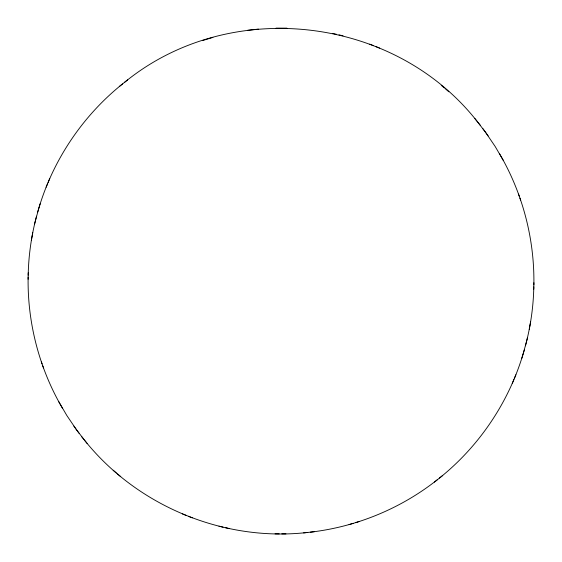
<?xml version="1.0" encoding="UTF-8"?>
<svg xmlns="http://www.w3.org/2000/svg" width="562" height="562" viewBox="0 0 562 562"><rect width="100%" height="100%" fill="white"/><g stroke="black" fill="none" stroke-linecap="round" stroke-linejoin="round"><path stroke-width="0.84" d="M28.135 277.115C27.355 321.492 38.63 366.01 60.415 404.675M533.865 284.885C534.645 240.508 523.37 195.99 501.585 157.325M28.191 275.197C28.55 256.715 31.036 238.274 35.497 220.339M526.503 341.661C530.964 323.726 533.45 305.285 533.809 286.803M28.107 279.272L28.219 272.83M533.781 289.17L533.893 282.728M31.353 240.473L32.006 236.848M32.076 236.426L32.758 232.626M529.242 329.374L529.924 325.574M529.994 325.152L530.647 321.527M35.483 220.437L38.82 208.193M523.18 353.807L526.517 341.563M34.5 224.414L36.523 216.194M525.477 345.806L527.5 337.586M38.947 207.821C53.432 159.341 83.035 115.519 122.544 83.928M439.456 478.072C478.964 446.481 508.568 402.659 523.046 354.179M37.633 212.148L40.183 203.718M521.817 358.282L524.367 349.852M46.105 187.23L47.707 183.43M48.086 182.51L49.737 178.59M512.263 383.41L513.914 379.491M514.293 378.57L515.895 374.77M124.328 82.523C228.875 -3.295 394.11 15.329 477.356 121.645M310.301 532.172C356.54 526.882 401.219 508.434 437.672 479.477M119.285 86.527L127.637 79.881M434.363 482.119L442.716 475.473M212.914 37.415L202.453 40.583M349.086 524.585L353.112 523.377M355.535 522.618L359.547 521.417M258.401 29.091L247.533 30.306M84.644 440.355C137.142 506.13 224.14 542.105 307.758 532.439M303.599 532.909L314.467 531.694M286.957 28.149L276.04 28.128M275.043 533.851L279.23 533.872M281.752 533.858L285.96 533.872M338.97 34.858L343.038 35.806M332.521 33.383L336.638 34.338M218.962 526.194L223.03 527.142M225.362 527.662L229.479 528.617M369.698 44.138L373.625 45.705M375.697 46.527L379.561 48.072M182.439 513.928L186.303 515.473M188.375 516.295L192.302 517.862M441.268 85.34L444.507 88.101M445.666 89.07L448.813 91.768M113.187 470.232L116.334 472.923M117.493 473.899L120.732 476.66M477.819 122.228L485.47 132.203M76.53 429.797L84.181 439.772M474.672 118.329L480.412 125.424M81.588 436.576L87.328 443.671M485.73 132.569L495.15 146.457L503.397 160.577M58.603 401.423L66.85 415.543L76.27 429.431M482.962 128.747L488.146 135.892M73.854 426.108L79.038 433.253M499.492 153.602L501.388 157.009M60.612 404.991L62.508 408.398M518.494 194.08L519.239 196.159M519.92 198.14L520.595 200.03M41.405 361.97L42.08 363.86M42.761 365.841L43.506 367.92"/></g></svg>
